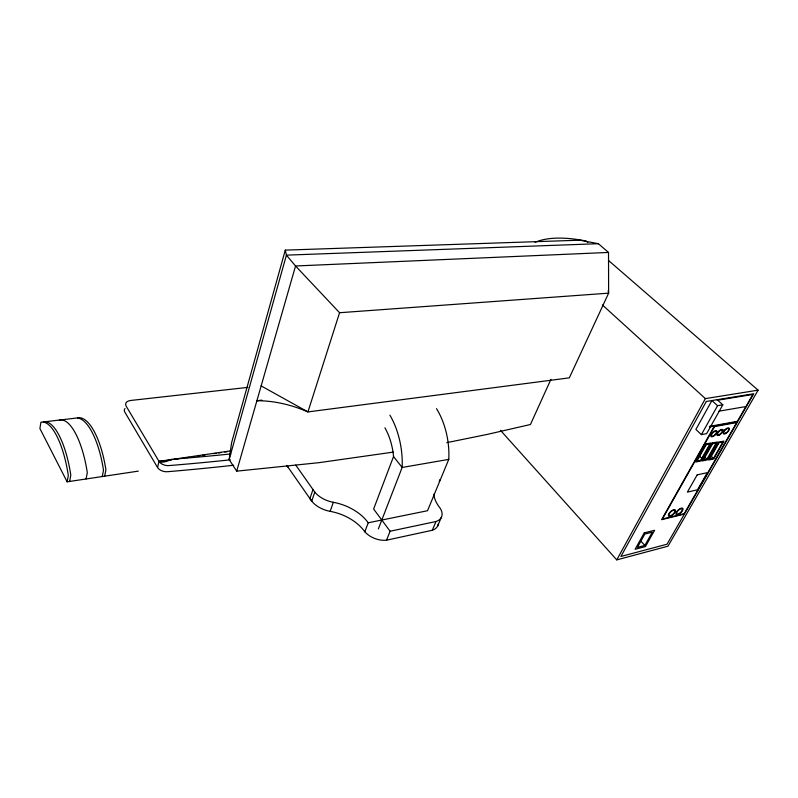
<?xml version="1.0" encoding="UTF-8"?>
<svg xmlns="http://www.w3.org/2000/svg" width="798" height="798" viewBox="0 0 798 798"><rect width="100%" height="100%" fill="white"/><g stroke="black" fill="none" stroke-linecap="round" stroke-linejoin="round"><path stroke-width="1.2" d="M393.414 452.087L318.981 462.67L236.707 471.149L229.146 459.578L231.629 442.601L285.285 250.123L579.847 240.188L598.36 243.699L608.515 252.437L608.625 293.155L569.323 377.853L307.938 411.918A132.328 96.448 45.5 0 0 256.906 400.736L261.834 400.137M67.132 481.822L68.309 475.468A59.381 19.411 82.4 0 0 40.917 422.242L39.9 428.526L67.132 481.822L138.293 471.129M69.626 481.453L70.803 475.099A59.311 19.481 82.4 0 0 43.341 421.952L75.112 418.212A58.334 20.479 82.4 0 1 103.511 470.281L102.224 476.556M86.064 478.98L87.301 472.665A58.823 19.99 82.4 0 0 59.361 420.067M104.628 476.187L105.915 469.932A58.264 20.549 82.4 0 0 77.446 417.943M233.674 465.244A1471.692 422.092 8.5 0 1 168.258 471.648A8.249 5.217 11.5 0 1 157.555 467.518L159.011 461.374L126.124 406.082A7.97 4.698 10.7 0 1 130.623 400.476L247.889 387.379M229.146 459.578L286.422 255.141L285.285 250.123M236.707 471.149L295.539 265.983L286.422 255.141L598.36 243.699M608.515 252.437L295.539 265.983L339.569 312.726L307.938 411.918L261.155 385.913M312.976 489.533L309.923 498.58L313.255 502.89A22.145 14.015 18.9 0 0 330.153 511.348A40.828 27.042 19.5 0 1 364.826 531.777A18.354 11.78 21.4 0 0 386.571 540.176L432.297 530.261A17.895 11.152 22.9 0 0 438.371 523.668M295.779 465.124L314.791 492.097L311.719 501.154L286.771 465.374M330.153 511.348L333.345 502.311A22.264 13.935 18.9 0 1 316.337 493.832L314.791 492.097M364.826 531.777L368.237 522.79L427.529 510.72L448.765 459.389A55.66 32.459 80.9 0 0 436.506 408.656M384.915 427.808A42.942 23.641 81 0 1 393.534 456.546L373.624 509.014L390.102 531.229L386.571 540.176M378.342 528.954L402.152 467.458A57.276 31.551 81.1 0 0 389.883 415.14M432.297 530.261L435.987 521.523A17.995 11.092 22.9 0 0 440.117 508.156A37.845 22.593 24.3 0 1 433.853 494.152M437.633 526.091L441.324 517.383M550.939 379.319L530.441 424.506L487.169 434.431L446.79 442.641M616.764 559.877L705.372 398.611L758.1 390.162L667.986 546.191L616.764 559.877L500.446 430.302M717.572 405.683L711.906 400.546L695.896 429.454L701.392 434.621L717.572 405.683L722.818 404.805L717.163 399.698M722.818 404.805L706.619 433.643L701.392 434.621M644.854 545.423L652.305 532.176L644.844 534.071L637.422 547.378L644.854 545.423L640.704 540.964M714.37 426.072L661.582 519.697L684.395 514.082M706.958 459.169L716.155 443.05L712.584 443.748L703.397 459.907L706.958 459.169L704.335 456.656M713.482 458.361L722.908 441.962L719.058 442.72L709.651 459.159L713.482 458.361L710.858 455.867M390.102 531.229L435.987 521.523M709.332 426.431L737.402 421.314L752.863 394.461L717.332 400.257M709.552 426.96L737.552 421.833M448.765 459.389L402.152 467.458L393.534 456.546M718.998 411.17L745.901 406.551M171.51 459.538L159.011 461.374L171.839 459.887M175.53 459.339L177.984 458.97M186.602 457.693L189.056 457.334M197.675 456.057L200.138 455.688M202.592 455.329L205.056 454.96M213.674 453.683L216.128 453.324M218.592 452.955L221.056 452.586M224.747 452.047L227.201 451.678M173.974 459.179L230.532 450.88M339.569 312.726L608.625 293.155L608.126 290.741M587.827 242.532L586.101 241.036A98.363 40.588 23.8 0 0 535.079 242.373M608.804 260.717L758.1 390.162M602.4 304.956L705.372 398.611M699.018 455.708L701.651 458.232M286.901 465.623L287.898 467M157.555 467.518L124.847 412.147A7.94 4.718 10.6 0 1 124.997 408.506M159.53 461.703A10.204 4.09 -24.7 0 0 171.271 459.339A1483.273 417.863 8.7 0 0 230.841 453.932M230.403 459.818A1477.457 419.987 8.6 0 1 169.755 465.523A8.279 5.197 11.6 0 1 159.011 461.374M724.534 429.514A3.312 1.436 -45 0 1 723.896 430.082M333.345 502.311A41.057 26.903 19.5 0 1 368.237 522.79M439.957 479.608A21.097 12.509 22 0 1 439.179 481.284M706.31 401.464L620.904 556.465L667.038 544.216L753.731 393.743L706.31 401.464M644.245 532.884L635.098 549.293L645.452 546.57L654.629 530.261L644.245 532.884M714.549 426.601L662.41 519.019L684.215 513.663L736.694 422.541L714.549 426.601M705.951 443.947L695.736 462.032L700.913 460.955L711.148 442.93L705.951 443.947M706.2 444.646L696.923 461.064L700.674 460.286L709.961 443.907L706.2 444.646M712.325 442.98L702.1 460.975L707.228 459.907L717.472 441.972L712.325 442.98M697.203 474.87L687.357 492.137L697.462 489.812L707.337 472.655L697.203 474.87M718.858 442.102L708.614 460.017L713.691 458.96L723.946 441.104L718.858 442.102M719.178 434.581A3.062 1.327 -44.9 0 0 722.24 430.521A3.062 1.327 -44.9 0 0 718.36 432.217A3.062 1.327 -44.9 0 0 719.178 434.581M725.921 433.025A3.312 1.426 -45 0 0 728.624 428.626A3.312 1.426 -45 0 0 724.235 431.209A3.312 1.426 -45 0 0 725.921 433.025M713.282 436.406A4.05 1.766 -44.8 0 0 716.883 431.01A4.05 1.766 -44.8 0 0 711.577 433.803A4.05 1.766 -44.8 0 0 713.282 436.406M718.938 435.259A4.03 1.746 -44.9 0 0 722.978 429.913A4.03 1.746 -44.9 0 0 717.861 432.147A4.03 1.746 -44.9 0 0 718.938 435.259M725.851 433.464A4.02 1.736 -45 0 0 729.123 428.137A4.02 1.736 -45 0 0 723.806 431.259A4.02 1.736 -45 0 0 725.851 433.464M670.889 516.037A4.579 1.925 -42.9 0 0 675.447 510.122A4.579 1.925 -42.9 0 0 669.482 512.845A4.579 1.925 -42.9 0 0 670.889 516.037M678.41 514.431A4.559 1.905 -43 0 0 682.958 508.545A4.559 1.905 -43 0 0 677.053 511.249A4.559 1.905 -43 0 0 678.41 514.431M671.068 515.538A3.82 1.606 -42.9 0 0 674.869 510.6A3.82 1.606 -42.9 0 0 669.891 512.875A3.82 1.606 -42.9 0 0 671.068 515.538M678.629 513.832A3.641 1.526 -43 0 0 682.27 509.114A3.641 1.526 -43 0 0 677.532 511.289A3.641 1.526 -43 0 0 678.629 513.832M713.412 435.868A3.242 1.416 -44.8 0 0 716.295 431.548A3.242 1.416 -44.8 0 0 712.045 433.793A3.242 1.416 -44.8 0 0 713.412 435.868"/></g></svg>
